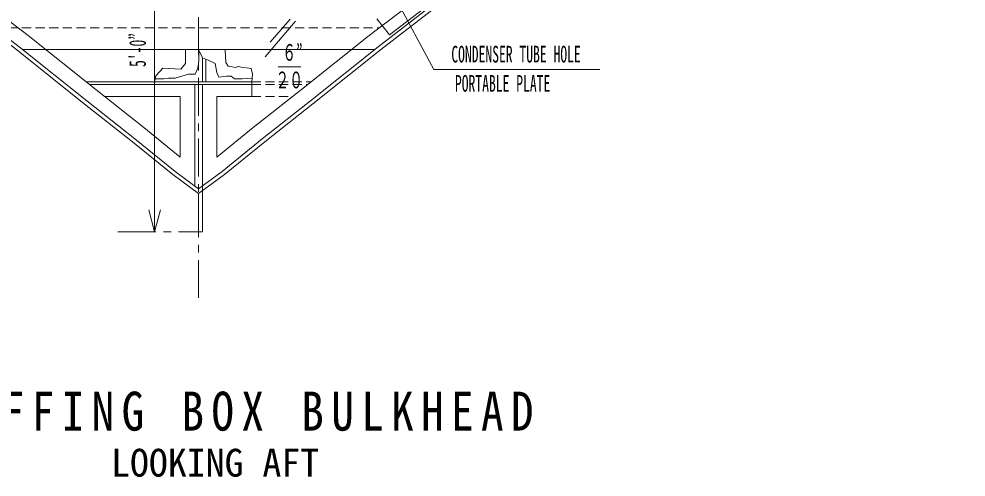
# Model space of a CAD drawing. Units: millimetres, scale not verified. Extents: x -16408 to 16408, y -11606 to 11606.
# Drawn here: x -7940 to -2948, y 441 to 2857 of the extents above; entities that cross this region are included whole.
import ezdxf
from ezdxf.enums import TextEntityAlignment as Align

# ---------------------------------------------------------------- set-up
doc = ezdxf.new("R2010")
doc.units = ezdxf.units.MM
doc.header["$LTSCALE"] = 40
doc.linetypes.add('CHAIN1', pattern=[8, 5, -1, 1, -1])
doc.linetypes.add('DASHED1', pattern=[1.8, 1.2, -0.6])
for name, color, linetype, lineweight in [('0-0_0', 3, 'Continuous', 18), ('0-1_芯', 4, 'CHAIN1', 18), ('0-2_寸法', 2, 'Continuous', 18)]:
    doc.layers.add(name, color=color, linetype=linetype, lineweight=lineweight)
doc.styles.add('ＭＳ ゴシック', font='')
doc.styles.get('ＭＳ ゴシック').set_extended_font_data('MS Gothic')

msp = doc.modelspace()

# ---------------------------------------------------------------- linework, layer by layer
at = {"layer": '0-0_0'}
for p, q in [((-6094.24, 2770.43), (-5846.92, 2959.92)), ((-6481.84, 2845.95), (-6641.89, 2656.94)), ((-6511.03, 2856.5), (-6614.89, 2733.85)), ((-7919.9, 2695.37), (-6066.02, 2695.37)), ((-6972.64, 2524.83), (-6972.64, 2652.28)), ((-6954.11, 2524.83), (-6954.11, 2644.77)), ((-7585.61, 2524.83), (-6713.11, 2524.83)), ((-7569.78, 2512.13), (-6713.11, 2512.13)), ((-7013.28, 1976.96), (-7013.28, 2512.13)), ((-6713.11, 2524.83), (-6713.11, 2448.63)), ((-7489.8, 2448.63), (-7089.48, 2448.63)), ((-7089.48, 2128.87), (-7089.48, 2448.63)), ((-6896.44, 2128.87), (-6896.44, 2448.63)), ((-6896.44, 2448.63), (-6713.11, 2448.63))]:
    msp.add_line(p, q, dxfattribs=at)
at = {"layer": '0-0_0', "color": 1, "linetype": 'DASHED1'}
for p, q in [((-8068.19, 2809.67), (-6043.02, 2809.67)), ((-6713.11, 2524.83), (-6400.31, 2524.83)), ((-6713.11, 2512.13), (-6416.13, 2512.13)), ((-6713.11, 2448.63), (-6496.11, 2448.63))]:
    msp.add_line(p, q, dxfattribs=at)
at = {"layer": '0-0_0'}
for points in [[(-6992.96, 1936.85), (-7129.19, 2036.8), (-7341.65, 2209.11), (-7595.21, 2408.78), (-7951.24, 2694.47), (-8198.22, 2883.7), (-8370.16, 3019.17), (-8525.68, 3144.88), (-8884.38, 3431.41), (-9359.42, 3808.99), (-9951.67, 4356.75), (-10158.5, 4582.92), (-10437.13, 4918.32), (-10579.82, 5128.99), (-10715.6, 5363.22), (-10822.51, 5589.07), (-10897.16, 5794.17), (-10976.98, 6125.24), (-11019.5, 6469.97), (-11034.4, 6680.81), (-11038.18, 6787.54)], [(-6992.96, 1936.85), (-6856.72, 2036.8), (-6644.27, 2209.11), (-6390.7, 2408.78), (-6034.68, 2694.47), (-5787.7, 2883.7), (-5615.76, 3019.17), (-5460.24, 3144.88), (-5101.54, 3431.41), (-4626.49, 3808.99), (-4034.24, 4356.75), (-3827.42, 4582.92), (-3548.79, 4918.32), (-3406.09, 5128.99), (-3270.32, 5363.22), (-3163.4, 5589.07), (-3088.76, 5794.17), (-3008.93, 6125.24), (-2966.42, 6469.97), (-2951.52, 6680.81), (-2947.74, 6787.54)], [(-7089.48, 2128.87), (-7281.39, 2284.51), (-7535.15, 2484.34), (-7891.68, 2770.43), (-8139, 2959.92), (-8309.95, 3094.62), (-8465.22, 3220.12), (-8824.23, 3506.89)], [(-6053.86, 2857.4), (-5987.03, 2772.58), (-5807.96, 2909.78), (-5702.66, 2992.74)], [(-8185.75, 2899.75), (-7938.7, 2710.46), (-7582.57, 2424.69), (-7328.96, 2224.98), (-7116.77, 2052.9), (-6992.96, 1962.05), (-6869.14, 2052.9), (-6656.95, 2224.98), (-6403.35, 2424.69), (-6047.22, 2710.46), (-5800.17, 2899.75)], [(-6896.44, 2128.87), (-6704.53, 2284.51), (-6450.76, 2484.34), (-6094.24, 2770.43)], [(-7225.58, 2524.83), (-7219.12, 2556.58), (-7181.64, 2596.61), (-7087.29, 2592.74), (-7062.73, 2621.15), (-7062.73, 2695.37)], [(-7222.35, 2540.7), (-7176.47, 2540.7), (-7151.91, 2544.95), (-7115.72, 2544.95), (-7046, 2565.85), (-7011.03, 2565.85), (-6996.82, 2597.9), (-6991.64, 2636.64), (-6991.64, 2695.37)], [(-6711.06, 2545.08), (-6763.95, 2541.57), (-6803.3, 2541.57), (-6820.52, 2554.68), (-6845.94, 2554.68), (-6886.11, 2550.58), (-6897.59, 2574.34), (-6905.79, 2621.85), (-6945.14, 2641.51), (-6972.2, 2651.35), (-6992.96, 2695.37)], [(-6852.49, 2693.13), (-6849.61, 2626.72), (-6836.91, 2607.11), (-6796.74, 2600.55), (-6783.62, 2606.29), (-6759.85, 2601.37), (-6726.23, 2598.09), (-6715.57, 2594.82), (-6709.01, 2565.33), (-6713.11, 2524.83)], [(-6992.96, 1936.85), (-6992.96, 1734.55), (-6972.64, 1734.55), (-6972.64, 2512.13)]]:
    msp.add_lwpolyline(points, dxfattribs=at)
at = {"layer": '0-1_芯'}
for p, q in [((-6992.96, 1385.68), (-6992.96, 7903.28)), ((-7418.01, 1734.55), (-6992.96, 1734.55))]:
    msp.add_line(p, q, dxfattribs=at)
at = {"layer": '0-2_寸法'}
for p, q in [((-5753.18, 2590.65), (-6272.13, 3554.87)), ((-7224.91, 3258.55), (-7224.91, 1734.55)), ((-6572.87, 2604.21), (-6453.4, 2604.21)), ((-4877.18, 2590.65), (-5753.18, 2590.65)), ((-7224.91, 1734.55), (-7255.97, 1850.46)), ((-7224.91, 1734.55), (-7193.85, 1850.46))]:
    msp.add_line(p, q, dxfattribs=at)

# ---------------------------------------------------------------- texts
at = {"layer": '0-2_寸法', "style": 'ＭＳ ゴシック', "width": 0.6}
msp.add_text("5'-0”", height=87.98, rotation=90, dxfattribs=at).set_placement((-7244.41, 2603.72), align=Align.BOTTOM_LEFT)
for s, p in [('６”', (-6551.61, 2610.19)), ('CONDENSER TUBE HOLE', (-5660.89, 2600.89)), ('２０', (-6586.95, 2464.74)), ('PORTABLE PLATE', (-5641.92, 2446.71))]:
    msp.add_text(s, height=87.98, dxfattribs=at).set_placement(p, align=Align.BOTTOM_LEFT)
at = {"layer": '0-2_寸法', "style": 'ＭＳ ゴシック'}
msp.add_text('LOOKING AFT', height=146.6, dxfattribs=at).set_placement((-7454.24, 399.91), align=Align.BOTTOM_LEFT)
at = {"layer": '0-2_寸法', "insert": (-8503.97, 683.05), "char_height": 205.3, "attachment_point": 7, "style": 'ＭＳ ゴシック'}
msp.add_mtext('\\T1.33;\\W0.85;STUFFING\\~BOX\\~BULKHEAD', dxfattribs=at)

doc.saveas('drawing.dxf')
